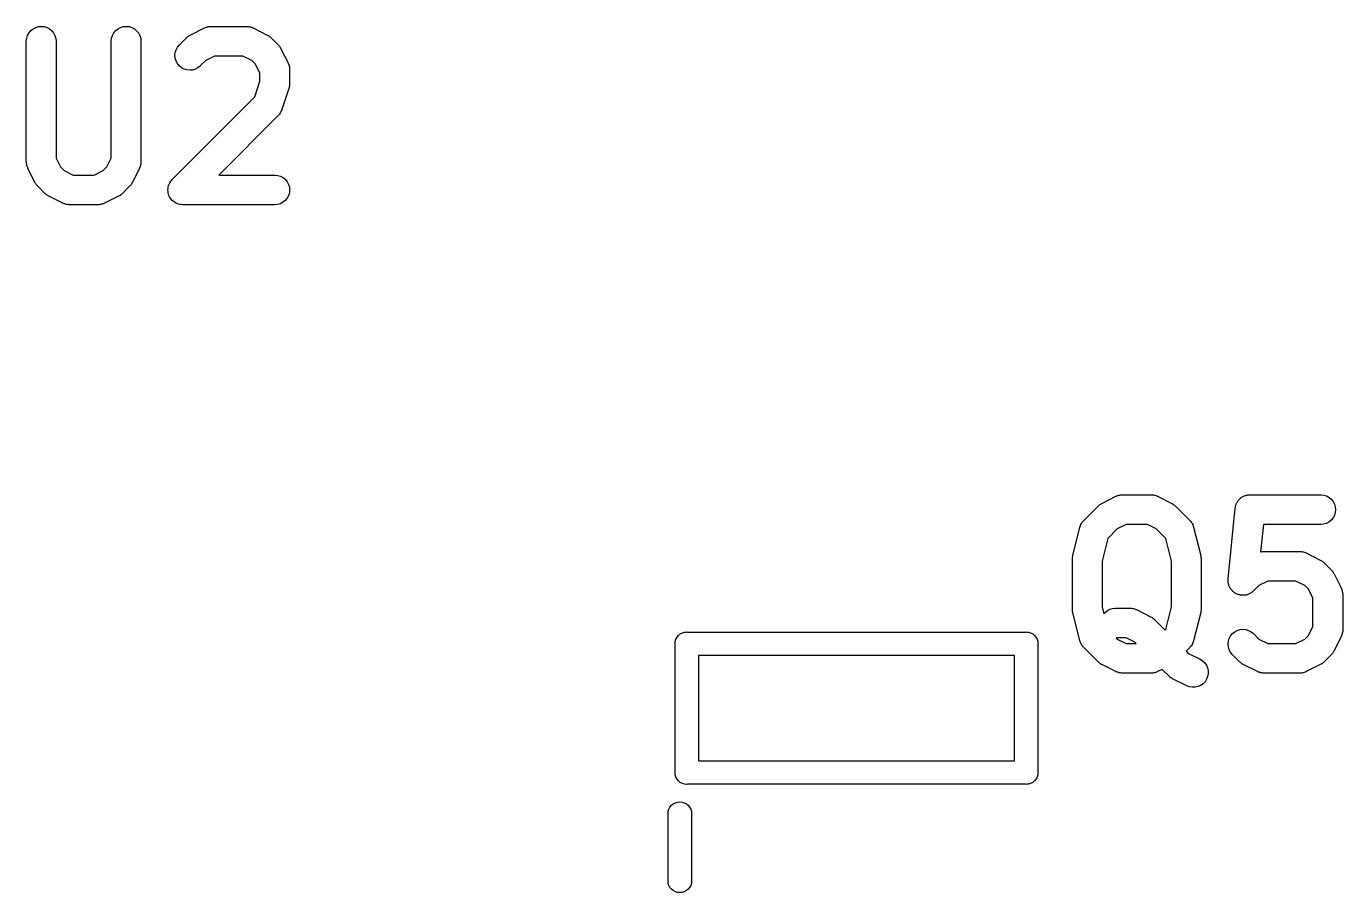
# Model space of a CAD drawing. Extents: x 52.4 to 149.4, y -66.8 to -27.6.
# Drawn here: x 110.91 to 122.16, y -35.58 to -28.18 of the extents above; entities that cross this region are included whole.
import ezdxf

# ---------------------------------------------------------------- set-up
doc = ezdxf.new("R2010")
doc.units = 0
doc.layers.add('BLACK', color=7, linetype='CONTINUOUS')

msp = doc.modelspace()

# ---------------------------------------------------------------- linework, layer by layer
at = {"layer": 'BLACK', "linetype": 'CONTINUOUS'}
for p, q in [((110.916, -28.2545), (110.928, -28.2328)), ((110.928, -28.2328), (110.944, -28.2138)), ((110.944, -28.2138), (110.963, -28.1983)), ((110.963, -28.1983), (110.985, -28.1868)), ((110.985, -28.1868), (111.009, -28.1798)), ((111.009, -28.1798), (111.033, -28.1775)), ((111.033, -28.1775), (111.058, -28.1801)), ((111.058, -28.1801), (111.082, -28.1874)), ((111.082, -28.1874), (111.103, -28.1992)), ((111.103, -28.1992), (111.122, -28.215)), ((111.122, -28.215), (111.138, -28.2342)), ((111.138, -28.2342), (111.15, -28.2561)), ((111.641, -28.2545), (111.653, -28.2328)), ((111.653, -28.2328), (111.669, -28.2138)), ((111.669, -28.2138), (111.689, -28.1983)), ((111.689, -28.1983), (111.711, -28.1868)), ((111.711, -28.1868), (111.734, -28.1798)), ((111.734, -28.1798), (111.759, -28.1775)), ((111.759, -28.1775), (111.784, -28.1801)), ((111.784, -28.1801), (111.807, -28.1874)), ((111.807, -28.1874), (111.829, -28.1992)), ((111.829, -28.1992), (111.848, -28.215)), ((111.848, -28.215), (111.864, -28.2342)), ((111.864, -28.2342), (111.876, -28.2561)), ((112.306, -28.2514), (112.427, -28.1909)), ((112.427, -28.1909), (112.429, -28.1901)), ((112.429, -28.1901), (112.432, -28.1889)), ((112.432, -28.1889), (112.435, -28.1871)), ((112.435, -28.1871), (112.444, -28.1846)), ((112.444, -28.1846), (112.452, -28.1816)), ((112.452, -28.1816), (112.456, -28.181)), ((112.456, -28.181), (112.459, -28.1799)), ((112.459, -28.1799), (112.468, -28.1791)), ((112.468, -28.1791), (112.476, -28.1777)), ((112.476, -28.1777), (112.48, -28.1779)), ((112.48, -28.1779), (112.484, -28.1775)), ((112.484, -28.1775), (112.786, -28.1775)), ((112.786, -28.1775), (112.788, -28.1775)), ((112.788, -28.1775), (112.792, -28.178)), ((112.792, -28.178), (112.795, -28.1779)), ((112.795, -28.1779), (112.804, -28.1793)), ((112.804, -28.1793), (112.813, -28.1803)), ((112.813, -28.1803), (112.816, -28.1814)), ((112.816, -28.1814), (112.82, -28.1821)), ((112.82, -28.1821), (112.828, -28.1852)), ((112.828, -28.1852), (112.836, -28.1878)), ((112.836, -28.1878), (112.839, -28.1896)), ((112.839, -28.1896), (112.843, -28.1909)), ((112.843, -28.1909), (112.964, -28.2514)), ((110.905, -28.3027), (110.908, -28.2781)), ((110.905, -28.3045), (110.905, -28.3027)), ((110.905, -29.3326), (110.905, -28.3045)), ((110.908, -28.2781), (110.916, -28.2545)), ((111.15, -28.2561), (111.157, -28.2799)), ((111.157, -28.2799), (111.159, -28.3045)), ((111.159, -28.3045), (111.159, -29.3026)), ((111.631, -28.3027), (111.634, -28.2781)), ((111.631, -28.3045), (111.631, -28.3027)), ((111.631, -29.3026), (111.631, -28.3045)), ((111.634, -28.2781), (111.641, -28.2545)), ((111.876, -28.2561), (111.883, -28.2799)), ((111.883, -28.2799), (111.885, -28.3045)), ((111.885, -28.3045), (111.885, -29.3326)), ((112.197, -28.3548), (112.213, -28.3357)), ((112.213, -28.3357), (112.273, -28.2752)), ((112.273, -28.2752), (112.274, -28.274)), ((112.274, -28.274), (112.28, -28.2695)), ((112.28, -28.2695), (112.285, -28.2646)), ((112.285, -28.2646), (112.29, -28.2618)), ((112.29, -28.2618), (112.294, -28.2585)), ((112.294, -28.2585), (112.3, -28.2552)), ((112.3, -28.2552), (112.306, -28.2514)), ((112.964, -28.2514), (112.966, -28.2522)), ((112.966, -28.2522), (112.972, -28.2561)), ((112.972, -28.2561), (112.978, -28.2595)), ((112.978, -28.2595), (112.982, -28.2628)), ((112.982, -28.2628), (112.986, -28.2657)), ((112.986, -28.2657), (112.991, -28.2707)), ((112.991, -28.2707), (112.997, -28.2752)), ((112.997, -28.2752), (113.057, -28.3357)), ((113.057, -28.3357), (113.059, -28.3369)), ((113.059, -28.3369), (113.063, -28.3425)), ((113.063, -28.3425), (113.068, -28.3477)), ((113.068, -28.3477), (113.071, -28.3522)), ((112.175, -28.425), (112.178, -28.4004)), ((112.178, -28.4497), (112.175, -28.425)), ((112.178, -28.4004), (112.185, -28.3767)), ((112.185, -28.4735), (112.178, -28.4497)), ((112.185, -28.3767), (112.197, -28.3548)), ((112.514, -28.4315), (112.438, -28.4694)), ((112.756, -28.4315), (112.514, -28.4315)), ((112.832, -28.4694), (112.756, -28.4315)), ((113.071, -28.3522), (113.074, -28.3563)), ((113.074, -28.3563), (113.077, -28.3626)), ((113.077, -28.3626), (113.081, -28.3687)), ((113.081, -28.3687), (113.142, -28.4896)), ((112.196, -28.4954), (112.185, -28.4735)), ((112.212, -28.5146), (112.196, -28.4954)), ((112.231, -28.5305), (112.212, -28.5146)), ((112.253, -28.5424), (112.231, -28.5305)), ((112.276, -28.5498), (112.253, -28.5424)), ((112.301, -28.5525), (112.276, -28.5498)), ((112.326, -28.5503), (112.301, -28.5525)), ((112.35, -28.5434), (112.326, -28.5503)), ((112.372, -28.532), (112.35, -28.5434)), ((112.391, -28.5165), (112.372, -28.532)), ((112.392, -28.5153), (112.391, -28.5165)), ((112.438, -28.4694), (112.392, -28.5153)), ((112.863, -28.5007), (112.832, -28.4694)), ((112.901, -28.5764), (112.863, -28.5007)), ((113.142, -28.4896), (113.142, -28.4912)), ((113.142, -28.4912), (113.144, -28.4947)), ((113.144, -28.4947), (113.146, -28.498)), ((113.146, -28.498), (113.148, -28.5063)), ((113.148, -28.5063), (113.151, -28.5145)), ((113.151, -28.5145), (113.152, -28.5182)), ((113.152, -28.5182), (113.153, -28.5218)), ((113.153, -28.5218), (113.154, -28.5304)), ((113.154, -28.5304), (113.155, -28.539)), ((113.155, -28.539), (113.155, -28.5427)), ((113.155, -28.5427), (113.155, -28.5464)), ((113.155, -28.5464), (113.155, -28.6674)), ((112.857, -28.7802), (112.901, -28.6468)), ((112.901, -28.6468), (112.901, -28.5764)), ((113.154, -28.6834), (113.153, -28.6885)), ((113.155, -28.6692), (113.154, -28.6762)), ((113.154, -28.6762), (113.154, -28.6834)), ((113.155, -28.6674), (113.155, -28.6692)), ((112.152, -29.4847), (112.857, -28.7802)), ((113.149, -28.7075), (113.088, -28.889)), ((113.15, -28.7006), (113.149, -28.7075)), ((113.152, -28.6938), (113.15, -28.7006)), ((113.153, -28.6885), (113.152, -28.6938)), ((113.081, -28.9053), (113.077, -28.9131)), ((113.085, -28.8976), (113.081, -28.9053)), ((113.086, -28.894), (113.085, -28.8976)), ((113.088, -28.8906), (113.086, -28.894)), ((113.088, -28.889), (113.088, -28.8906)), ((113.057, -28.9386), (112.549, -29.4475)), ((113.06, -28.9357), (113.057, -28.9386)), ((113.063, -28.9332), (113.06, -28.9357)), ((113.068, -28.9262), (113.063, -28.9332)), ((113.073, -28.9195), (113.068, -28.9262)), ((113.075, -28.9162), (113.073, -28.9195)), ((113.077, -28.9131), (113.075, -28.9162)), ((110.906, -29.3363), (110.905, -29.3326)), ((110.906, -29.3401), (110.906, -29.3363)), ((110.907, -29.3487), (110.906, -29.3401)), ((110.908, -29.3573), (110.907, -29.3487)), ((110.909, -29.3609), (110.908, -29.3573)), ((110.909, -29.3646), (110.909, -29.3609)), ((111.159, -29.3026), (111.197, -29.3783)), ((111.593, -29.3783), (111.631, -29.3026)), ((111.882, -29.359), (111.881, -29.3626)), ((111.883, -29.3504), (111.882, -29.359)), ((111.885, -29.3418), (111.883, -29.3504)), ((111.885, -29.3326), (111.885, -29.3344)), ((111.885, -29.3344), (111.885, -29.3381)), ((111.885, -29.3381), (111.885, -29.3418)), ((110.912, -29.3727), (110.909, -29.3646)), ((110.915, -29.381), (110.912, -29.3727)), ((110.917, -29.3843), (110.915, -29.381)), ((110.918, -29.3878), (110.917, -29.3843)), ((110.919, -29.3894), (110.918, -29.3878)), ((110.979, -29.5104), (110.919, -29.3894)), ((111.197, -29.3783), (111.229, -29.4097)), ((111.229, -29.4097), (111.304, -29.4475)), ((111.304, -29.4475), (111.486, -29.4475)), ((111.486, -29.4475), (111.562, -29.4097)), ((111.562, -29.4097), (111.593, -29.3783)), ((111.872, -29.3894), (111.811, -29.5104)), ((111.873, -29.3859), (111.872, -29.3894)), ((111.875, -29.3826), (111.873, -29.3859)), ((111.877, -29.3744), (111.875, -29.3826)), ((111.881, -29.3663), (111.877, -29.3744)), ((111.881, -29.3626), (111.881, -29.3663)), ((112.549, -29.4475), (113.028, -29.4475)), ((113.028, -29.4475), (113.03, -29.4475)), ((113.03, -29.4475), (113.054, -29.4503)), ((113.054, -29.4503), (113.078, -29.4578)), ((113.078, -29.4578), (113.1, -29.4697)), ((113.1, -29.4697), (113.119, -29.4857)), ((110.983, -29.5164), (110.979, -29.5104)), ((110.986, -29.5227), (110.983, -29.5164)), ((110.99, -29.5269), (110.986, -29.5227)), ((110.992, -29.5313), (110.99, -29.5269)), ((110.997, -29.5365), (110.992, -29.5313)), ((111.002, -29.5421), (110.997, -29.5365)), ((111.003, -29.5434), (111.002, -29.5421)), ((111.064, -29.6038), (111.003, -29.5434)), ((111.787, -29.5434), (111.727, -29.6038)), ((111.792, -29.5379), (111.787, -29.5434)), ((111.797, -29.5327), (111.792, -29.5379)), ((111.8, -29.5283), (111.797, -29.5327)), ((111.803, -29.5242), (111.8, -29.5283)), ((111.807, -29.5179), (111.803, -29.5242)), ((111.81, -29.5119), (111.807, -29.5179)), ((111.811, -29.5104), (111.81, -29.5119)), ((112.115, -29.5736), (112.116, -29.5616)), ((112.115, -29.5739), (112.115, -29.5736)), ((112.115, -29.5741), (112.115, -29.5739)), ((112.116, -29.586), (112.115, -29.5741)), ((112.116, -29.5616), (112.117, -29.5494)), ((112.117, -29.5983), (112.116, -29.586)), ((112.117, -29.549), (112.121, -29.5372)), ((112.117, -29.5492), (112.117, -29.549)), ((112.117, -29.5494), (112.117, -29.5492)), ((112.121, -29.5372), (112.125, -29.5257)), ((112.125, -29.5253), (112.131, -29.5145)), ((112.125, -29.5255), (112.125, -29.5253)), ((112.125, -29.5257), (112.125, -29.5255)), ((112.131, -29.5145), (112.136, -29.5039)), ((112.136, -29.5039), (112.137, -29.5037)), ((112.137, -29.5035), (112.145, -29.494)), ((112.137, -29.5037), (112.137, -29.5035)), ((112.145, -29.494), (112.152, -29.4847)), ((113.119, -29.4857), (113.134, -29.505)), ((113.134, -29.505), (113.146, -29.5269)), ((113.146, -29.5269), (113.153, -29.5507)), ((113.153, -29.5507), (113.155, -29.5754)), ((113.155, -29.5754), (113.153, -29.6001)), ((111.069, -29.6084), (111.064, -29.6038)), ((111.074, -29.6133), (111.069, -29.6084)), ((111.079, -29.6162), (111.074, -29.6133)), ((111.083, -29.6196), (111.079, -29.6162)), ((111.089, -29.6229), (111.083, -29.6196)), ((111.095, -29.6268), (111.089, -29.6229)), ((111.097, -29.6276), (111.095, -29.6268)), ((111.217, -29.6881), (111.097, -29.6276)), ((111.221, -29.6895), (111.217, -29.6881)), ((111.224, -29.6913), (111.221, -29.6895)), ((111.233, -29.6939), (111.224, -29.6913)), ((111.241, -29.697), (111.233, -29.6939)), ((111.244, -29.6976), (111.241, -29.697)), ((111.248, -29.6987), (111.244, -29.6976)), ((111.257, -29.6997), (111.248, -29.6987)), ((111.265, -29.7012), (111.257, -29.6997)), ((111.532, -29.7), (111.524, -29.7013)), ((111.541, -29.6991), (111.532, -29.7)), ((111.544, -29.698), (111.541, -29.6991)), ((111.548, -29.6974), (111.544, -29.698)), ((111.556, -29.6944), (111.548, -29.6974)), ((111.565, -29.6919), (111.556, -29.6944)), ((111.568, -29.6902), (111.565, -29.6919)), ((111.571, -29.6889), (111.568, -29.6902)), ((111.573, -29.6881), (111.571, -29.6889)), ((111.694, -29.6276), (111.573, -29.6881)), ((111.7, -29.6238), (111.694, -29.6276)), ((111.706, -29.6206), (111.7, -29.6238)), ((111.71, -29.6173), (111.706, -29.6206)), ((111.715, -29.6144), (111.71, -29.6173)), ((111.72, -29.6096), (111.715, -29.6144)), ((111.726, -29.6051), (111.72, -29.6096)), ((111.727, -29.6038), (111.726, -29.6051)), ((112.117, -29.5985), (112.117, -29.5983)), ((112.117, -29.5988), (112.117, -29.5985)), ((112.121, -29.6104), (112.117, -29.5988)), ((112.124, -29.6221), (112.121, -29.6104)), ((112.124, -29.6223), (112.124, -29.6221)), ((112.124, -29.6225), (112.124, -29.6223)), ((112.13, -29.6334), (112.124, -29.6225)), ((112.136, -29.6441), (112.13, -29.6334)), ((112.136, -29.6442), (112.136, -29.6441)), ((112.136, -29.6444), (112.136, -29.6442)), ((112.144, -29.6539), (112.136, -29.6444)), ((112.151, -29.6634), (112.144, -29.6539)), ((112.151, -29.6635), (112.151, -29.6634)), ((112.151, -29.6637), (112.151, -29.6635)), ((112.161, -29.6715), (112.151, -29.6637)), ((112.17, -29.6793), (112.161, -29.6715)), ((112.17, -29.6794), (112.17, -29.6793)), ((112.171, -29.6796), (112.17, -29.6794)), ((112.181, -29.6854), (112.171, -29.6796)), ((112.192, -29.6913), (112.181, -29.6854)), ((112.192, -29.6914), (112.192, -29.6913)), ((112.192, -29.6913), (112.192, -29.6913)), ((112.204, -29.695), (112.192, -29.6914)), ((112.215, -29.6987), (112.204, -29.695)), ((112.216, -29.6988), (112.215, -29.6987)), ((112.228, -29.7001), (112.216, -29.6988)), ((112.216, -29.6988), (112.216, -29.6988)), ((113.053, -29.6991), (113.028, -29.7015)), ((113.076, -29.6919), (113.053, -29.6991)), ((113.098, -29.6803), (113.076, -29.6919)), ((113.118, -29.6646), (113.098, -29.6803)), ((113.133, -29.6455), (113.118, -29.6646)), ((113.145, -29.6237), (113.133, -29.6455)), ((113.153, -29.6001), (113.145, -29.6237)), ((111.269, -29.7011), (111.265, -29.7012)), ((111.273, -29.7015), (111.269, -29.7011)), ((111.274, -29.7015), (111.273, -29.7015)), ((111.516, -29.7015), (111.274, -29.7015)), ((111.52, -29.7012), (111.516, -29.7015)), ((111.524, -29.7013), (111.52, -29.7012)), ((112.24, -29.7015), (112.228, -29.7001)), ((112.241, -29.7015), (112.24, -29.7015)), ((112.242, -29.7015), (112.241, -29.7015)), ((112.241, -29.7015), (112.241, -29.7015)), ((112.241, -29.7015), (112.241, -29.7015)), ((113.028, -29.7015), (112.242, -29.7015)), ((119.943, -32.3961), (120.064, -32.2752)), ((120.064, -32.2752), (120.065, -32.274)), ((120.065, -32.274), (120.07, -32.2695)), ((120.07, -32.2695), (120.076, -32.2646)), ((120.076, -32.2646), (120.08, -32.2618)), ((120.08, -32.2618), (120.084, -32.2585)), ((120.084, -32.2585), (120.091, -32.2552)), ((120.091, -32.2552), (120.097, -32.2514)), ((120.097, -32.2514), (120.217, -32.1909)), ((120.217, -32.1909), (120.219, -32.1901)), ((120.219, -32.1901), (120.223, -32.1889)), ((120.223, -32.1889), (120.226, -32.1871)), ((120.226, -32.1871), (120.234, -32.1846)), ((120.234, -32.1846), (120.242, -32.1816)), ((120.242, -32.1816), (120.246, -32.181)), ((120.246, -32.181), (120.25, -32.1799)), ((120.25, -32.1799), (120.258, -32.1791)), ((120.258, -32.1791), (120.267, -32.1777)), ((120.267, -32.1777), (120.271, -32.1779)), ((120.271, -32.1779), (120.274, -32.1775)), ((120.274, -32.1775), (120.516, -32.1775)), ((120.516, -32.1775), (120.518, -32.1775)), ((120.518, -32.1775), (120.522, -32.178)), ((120.522, -32.178), (120.525, -32.1779)), ((120.525, -32.1779), (120.534, -32.1793)), ((120.534, -32.1793), (120.543, -32.1803)), ((120.543, -32.1803), (120.546, -32.1814)), ((120.546, -32.1814), (120.55, -32.1821)), ((120.55, -32.1821), (120.558, -32.1852)), ((120.558, -32.1852), (120.566, -32.1878)), ((120.566, -32.1878), (120.569, -32.1896)), ((120.569, -32.1896), (120.573, -32.1909)), ((120.573, -32.1909), (120.694, -32.2514)), ((120.694, -32.2514), (120.696, -32.2522)), ((120.696, -32.2522), (120.702, -32.2561)), ((120.702, -32.2561), (120.708, -32.2595)), ((120.708, -32.2595), (120.712, -32.2628)), ((120.712, -32.2628), (120.716, -32.2657)), ((120.716, -32.2657), (120.721, -32.2707)), ((120.721, -32.2707), (120.727, -32.2752)), ((120.727, -32.2752), (120.848, -32.3961)), ((121.237, -32.2901), (121.238, -32.2846)), ((121.238, -32.279), (121.24, -32.2725)), ((121.238, -32.2846), (121.238, -32.279)), ((121.24, -32.2725), (121.242, -32.2659)), ((121.242, -32.2659), (121.244, -32.2607)), ((121.244, -32.2607), (121.246, -32.2553)), ((121.246, -32.2553), (121.249, -32.2493)), ((121.249, -32.2493), (121.252, -32.2431)), ((121.252, -32.2431), (121.255, -32.2385)), ((121.255, -32.2385), (121.258, -32.2335)), ((121.258, -32.2335), (121.262, -32.2283)), ((121.262, -32.2283), (121.266, -32.2227)), ((121.266, -32.2227), (121.27, -32.2188)), ((121.27, -32.2188), (121.273, -32.2144)), ((121.273, -32.2144), (121.279, -32.2101)), ((121.279, -32.2101), (121.283, -32.2054)), ((121.283, -32.2054), (121.288, -32.2023)), ((121.288, -32.2023), (121.293, -32.1987)), ((121.293, -32.1987), (121.299, -32.1956)), ((121.299, -32.1956), (121.304, -32.1919)), ((121.304, -32.1919), (121.309, -32.1898)), ((121.309, -32.1898), (121.314, -32.1871)), ((121.314, -32.1871), (121.321, -32.1851)), ((121.321, -32.1851), (121.327, -32.1826)), ((121.327, -32.1826), (121.333, -32.1816)), ((121.333, -32.1816), (121.338, -32.1799)), ((121.338, -32.1799), (121.345, -32.1793)), ((121.345, -32.1793), (121.352, -32.178)), ((121.352, -32.178), (121.357, -32.1781)), ((121.357, -32.1781), (121.363, -32.1775)), ((121.363, -32.1775), (121.968, -32.1775)), ((121.968, -32.1775), (121.969, -32.1775)), ((121.969, -32.1775), (121.994, -32.1803)), ((121.994, -32.1803), (122.018, -32.1878)), ((122.018, -32.1878), (122.039, -32.1997)), ((122.039, -32.1997), (122.058, -32.2157)), ((122.058, -32.2157), (122.074, -32.235)), ((122.074, -32.235), (122.085, -32.2569)), ((122.085, -32.2569), (122.092, -32.2807)), ((122.092, -32.2807), (122.095, -32.3054)), ((119.937, -32.4028), (119.943, -32.3961)), ((120.848, -32.3961), (120.849, -32.3974)), ((120.849, -32.3974), (120.855, -32.4041)), ((121.176, -32.8966), (121.236, -32.2919)), ((121.236, -32.2919), (121.237, -32.2901)), ((122.057, -32.3946), (122.038, -32.4103)), ((122.073, -32.3755), (122.057, -32.3946)), ((122.085, -32.3537), (122.073, -32.3755)), ((122.092, -32.3301), (122.085, -32.3537)), ((122.095, -32.3054), (122.092, -32.3301)), ((119.849, -32.6971), (119.909, -32.4551)), ((119.909, -32.4551), (119.91, -32.4534)), ((119.91, -32.4534), (119.913, -32.4454)), ((119.913, -32.4454), (119.915, -32.4371)), ((119.915, -32.4371), (119.917, -32.4338)), ((119.917, -32.4338), (119.918, -32.4302)), ((119.918, -32.4302), (119.923, -32.4229)), ((119.923, -32.4229), (119.927, -32.4153)), ((119.927, -32.4153), (119.929, -32.4123)), ((119.929, -32.4123), (119.931, -32.4091)), ((119.931, -32.4091), (119.937, -32.4028)), ((120.229, -32.4694), (120.147, -32.5509)), ((120.304, -32.4315), (120.229, -32.4694)), ((120.486, -32.4315), (120.304, -32.4315)), ((120.562, -32.4694), (120.486, -32.4315)), ((120.643, -32.5509), (120.562, -32.4694)), ((120.855, -32.4041), (120.86, -32.4105)), ((120.86, -32.4105), (120.862, -32.4138)), ((120.862, -32.4138), (120.865, -32.4168)), ((120.865, -32.4168), (120.869, -32.4244)), ((120.869, -32.4244), (120.873, -32.4318)), ((120.873, -32.4318), (120.874, -32.4354)), ((120.874, -32.4354), (120.876, -32.4388)), ((120.876, -32.4388), (120.878, -32.4471)), ((120.878, -32.4471), (120.881, -32.4551)), ((120.881, -32.4551), (120.942, -32.6971)), ((121.478, -32.4315), (121.454, -32.665)), ((121.968, -32.4315), (121.478, -32.4315)), ((121.992, -32.4291), (121.968, -32.4315)), ((122.016, -32.4219), (121.992, -32.4291)), ((122.038, -32.4103), (122.016, -32.4219)), ((120.147, -32.5509), (120.099, -32.7435)), ((120.692, -32.7435), (120.643, -32.5509)), ((119.845, -32.7216), (119.847, -32.7116)), ((119.845, -32.7238), (119.845, -32.7216)), ((119.845, -32.7261), (119.845, -32.7238)), ((119.845, -32.7279), (119.845, -32.7261)), ((119.845, -33.1512), (119.845, -32.7279)), ((119.847, -32.7116), (119.848, -32.7015)), ((119.848, -32.6993), (119.849, -32.6971)), ((119.848, -32.7015), (119.848, -32.6993)), ((120.942, -32.6971), (120.942, -32.6988)), ((120.942, -32.6988), (120.942, -32.701)), ((120.942, -32.701), (120.943, -32.7032)), ((120.943, -32.7032), (120.944, -32.7133)), ((120.944, -32.7133), (120.945, -32.7233)), ((120.945, -32.7233), (120.945, -32.7256)), ((120.945, -32.7256), (120.946, -32.7279)), ((120.946, -32.7279), (120.946, -33.1512)), ((121.454, -32.665), (121.456, -32.6648)), ((121.456, -32.6648), (121.459, -32.6638)), ((121.459, -32.6638), (121.468, -32.6629)), ((121.468, -32.6629), (121.476, -32.6616)), ((121.476, -32.6616), (121.48, -32.6617)), ((121.48, -32.6617), (121.484, -32.6613)), ((121.484, -32.6613), (121.786, -32.6613)), ((121.786, -32.6613), (121.788, -32.6613)), ((121.788, -32.6613), (121.792, -32.6618)), ((121.792, -32.6618), (121.795, -32.6617)), ((121.795, -32.6617), (121.804, -32.6631)), ((121.804, -32.6631), (121.813, -32.6641)), ((121.813, -32.6641), (121.816, -32.6652)), ((121.816, -32.6652), (121.82, -32.6659)), ((121.82, -32.6659), (121.828, -32.669)), ((121.828, -32.669), (121.836, -32.6716)), ((121.836, -32.6716), (121.839, -32.6734)), ((121.839, -32.6734), (121.843, -32.6747)), ((121.843, -32.6747), (121.964, -32.7352)), ((121.964, -32.7352), (121.966, -32.736)), ((121.966, -32.736), (121.972, -32.7399)), ((120.099, -32.7435), (120.099, -33.1356)), ((120.692, -33.1356), (120.692, -32.7435)), ((121.972, -32.7399), (121.978, -32.7433)), ((121.978, -32.7433), (121.982, -32.7466)), ((121.982, -32.7466), (121.986, -32.7495)), ((121.986, -32.7495), (121.991, -32.7545)), ((121.991, -32.7545), (121.997, -32.759)), ((121.997, -32.759), (122.057, -32.8195)), ((122.057, -32.8195), (122.059, -32.8207)), ((122.059, -32.8207), (122.063, -32.8263)), ((122.063, -32.8263), (122.068, -32.8315)), ((122.068, -32.8315), (122.071, -32.836)), ((122.071, -32.836), (122.074, -32.8401)), ((122.074, -32.8401), (122.077, -32.8465)), ((122.077, -32.8465), (122.081, -32.8525)), ((121.175, -32.9088), (121.176, -32.9028)), ((121.176, -32.9151), (121.175, -32.9088)), ((121.176, -32.9028), (121.176, -32.8966)), ((121.176, -32.9214), (121.176, -32.9151)), ((121.177, -32.9274), (121.176, -32.9214)), ((121.178, -32.9335), (121.177, -32.9274)), ((121.18, -32.9396), (121.178, -32.9335)), ((121.181, -32.9458), (121.18, -32.9396)), ((121.183, -32.9514), (121.181, -32.9458)), ((121.185, -32.9573), (121.183, -32.9514)), ((121.188, -32.9629), (121.185, -32.9573)), ((121.438, -32.9532), (121.392, -32.9991)), ((121.514, -32.9153), (121.438, -32.9532)), ((121.756, -32.9153), (121.514, -32.9153)), ((121.832, -32.9532), (121.756, -32.9153)), ((121.863, -32.9845), (121.832, -32.9532)), ((122.081, -32.8525), (122.142, -32.9734)), ((121.19, -32.9687), (121.188, -32.9629)), ((121.194, -32.9738), (121.19, -32.9687)), ((121.196, -32.9792), (121.194, -32.9738)), ((121.2, -32.9841), (121.196, -32.9792)), ((121.204, -32.9894), (121.2, -32.9841)), ((121.208, -32.9937), (121.204, -32.9894)), ((121.212, -32.9985), (121.208, -32.9937)), ((121.217, -33.0025), (121.212, -32.9985)), ((121.221, -33.007), (121.217, -33.0025)), ((121.226, -33.0104), (121.221, -33.007)), ((121.231, -33.0143), (121.226, -33.0104)), ((121.237, -33.0173), (121.231, -33.0143)), ((121.242, -33.0209), (121.237, -33.0173)), ((121.247, -33.0233), (121.242, -33.0209)), ((121.253, -33.0262), (121.247, -33.0233)), ((121.259, -33.0281), (121.253, -33.0262)), ((121.265, -33.0305), (121.259, -33.0281)), ((121.271, -33.0318), (121.265, -33.0305)), ((121.276, -33.0336), (121.271, -33.0318)), ((121.283, -33.0343), (121.276, -33.0336)), ((121.289, -33.0356), (121.283, -33.0343)), ((121.295, -33.0356), (121.289, -33.0356)), ((121.301, -33.0363), (121.295, -33.0356)), ((121.307, -33.0357), (121.301, -33.0363)), ((121.314, -33.0358), (121.307, -33.0357)), ((121.32, -33.0347), (121.314, -33.0358)), ((121.326, -33.0341), (121.32, -33.0347)), ((121.332, -33.0324), (121.326, -33.0341)), ((121.338, -33.0312), (121.332, -33.0324)), ((121.344, -33.0289), (121.338, -33.0312)), ((121.35, -33.0272), (121.344, -33.0289)), ((121.355, -33.0243), (121.35, -33.0272)), ((121.361, -33.0219), (121.355, -33.0243)), ((121.366, -33.0186), (121.361, -33.0219)), ((121.372, -33.0158), (121.366, -33.0186)), ((121.376, -33.0119), (121.372, -33.0158)), ((121.382, -33.0084), (121.376, -33.0119)), ((121.386, -33.0042), (121.382, -33.0084)), ((121.391, -33.0003), (121.386, -33.0042)), ((121.392, -32.9991), (121.391, -33.0003)), ((121.901, -33.0602), (121.863, -32.9845)), ((121.901, -33.3026), (121.901, -33.0602)), ((122.142, -32.9734), (122.142, -32.975)), ((122.142, -32.975), (122.144, -32.9785)), ((122.144, -32.9785), (122.146, -32.9818)), ((122.146, -32.9818), (122.148, -32.9901)), ((122.148, -32.9901), (122.151, -32.9983)), ((122.151, -32.9983), (122.152, -33.002)), ((122.152, -33.002), (122.153, -33.0056)), ((122.153, -33.0056), (122.154, -33.0142)), ((122.154, -33.0142), (122.155, -33.0228)), ((122.155, -33.0228), (122.155, -33.0265)), ((122.155, -33.0265), (122.155, -33.0302)), ((122.155, -33.0302), (122.155, -33.3326)), ((119.845, -33.1534), (119.845, -33.1512)), ((119.845, -33.1557), (119.845, -33.1534)), ((119.846, -33.1658), (119.845, -33.1557)), ((119.847, -33.1759), (119.846, -33.1658)), ((119.848, -33.178), (119.847, -33.1759)), ((119.848, -33.1803), (119.848, -33.178)), ((119.849, -33.182), (119.848, -33.1803)), ((119.909, -33.4239), (119.849, -33.182)), ((120.099, -33.1356), (120.114, -33.1948)), ((120.114, -33.1948), (120.124, -33.182)), ((120.124, -33.182), (120.144, -33.1664)), ((120.144, -33.1664), (120.165, -33.1547)), ((120.165, -33.1547), (120.189, -33.1476)), ((120.189, -33.1476), (120.214, -33.1451)), ((120.214, -33.1451), (120.335, -33.1451)), ((120.335, -33.1451), (120.337, -33.1452)), ((120.337, -33.1452), (120.34, -33.1456)), ((120.34, -33.1456), (120.344, -33.1455)), ((120.344, -33.1455), (120.353, -33.1469)), ((120.353, -33.1469), (120.361, -33.1479)), ((120.361, -33.1479), (120.365, -33.149)), ((120.365, -33.149), (120.368, -33.1497)), ((120.368, -33.1497), (120.377, -33.1528)), ((120.377, -33.1528), (120.385, -33.1554)), ((120.385, -33.1554), (120.388, -33.1572)), ((120.388, -33.1572), (120.392, -33.1585)), ((120.392, -33.1585), (120.513, -33.219)), ((120.643, -33.3282), (120.692, -33.1356)), ((120.942, -33.182), (120.881, -33.4239)), ((120.943, -33.1776), (120.942, -33.1798)), ((120.942, -33.1798), (120.942, -33.182)), ((120.944, -33.1675), (120.943, -33.1776)), ((120.945, -33.1575), (120.944, -33.1675)), ((120.946, -33.153), (120.945, -33.1552)), ((120.945, -33.1552), (120.945, -33.1575)), ((120.946, -33.1512), (120.946, -33.153)), ((120.513, -33.219), (120.514, -33.2198)), ((120.514, -33.2198), (120.52, -33.2237)), ((120.52, -33.2237), (120.526, -33.2271)), ((120.526, -33.2271), (120.53, -33.2304)), ((120.53, -33.2304), (120.535, -33.2333)), ((120.535, -33.2333), (120.54, -33.2383)), ((120.54, -33.2383), (120.546, -33.2428)), ((120.546, -33.2428), (120.637, -33.3344)), ((116.451, -33.4304), (116.457, -33.4115)), ((116.457, -33.4115), (116.466, -33.3942)), ((116.466, -33.3942), (116.479, -33.3789)), ((116.479, -33.3789), (116.494, -33.3665)), ((116.494, -33.3665), (116.512, -33.3572)), ((116.512, -33.3572), (116.53, -33.3514)), ((116.53, -33.3514), (116.545, -33.35)), ((116.545, -33.35), (116.55, -33.3495)), ((116.55, -33.3495), (116.555, -33.35)), ((116.555, -33.35), (119.445, -33.35)), ((119.445, -33.35), (119.45, -33.3495)), ((119.45, -33.3495), (119.455, -33.35)), ((119.455, -33.35), (119.47, -33.3514)), ((119.47, -33.3514), (119.488, -33.3572)), ((119.488, -33.3572), (119.506, -33.3665)), ((119.506, -33.3665), (119.521, -33.3789)), ((119.521, -33.3789), (119.534, -33.3942)), ((119.534, -33.3942), (119.543, -33.4115)), ((119.543, -33.4115), (119.549, -33.4304)), ((120.218, -33.3991), (120.229, -33.4097)), ((120.305, -33.3991), (120.218, -33.3991)), ((120.229, -33.4097), (120.304, -33.4475)), ((120.38, -33.437), (120.305, -33.3991)), ((120.637, -33.3344), (120.643, -33.3282)), ((121.178, -33.4276), (121.185, -33.4039)), ((121.185, -33.4039), (121.197, -33.3822)), ((121.197, -33.3822), (121.213, -33.3631)), ((121.213, -33.3631), (121.232, -33.3475)), ((121.232, -33.3475), (121.254, -33.336)), ((121.254, -33.336), (121.278, -33.3289)), ((121.278, -33.3289), (121.303, -33.3266)), ((121.303, -33.3266), (121.327, -33.3291)), ((121.327, -33.3291), (121.351, -33.3363)), ((121.351, -33.3363), (121.373, -33.348)), ((121.373, -33.348), (121.392, -33.3638)), ((121.392, -33.3638), (121.438, -33.4097)), ((121.438, -33.4097), (121.514, -33.4475)), ((121.756, -33.4475), (121.832, -33.4097)), ((121.832, -33.4097), (121.863, -33.3783)), ((121.863, -33.3783), (121.901, -33.3026)), ((122.142, -33.3894), (122.081, -33.5104)), ((122.143, -33.3859), (122.142, -33.3894)), ((122.145, -33.3826), (122.143, -33.3859)), ((122.147, -33.3744), (122.145, -33.3826)), ((122.151, -33.3663), (122.147, -33.3744)), ((122.152, -33.359), (122.151, -33.3626)), ((122.151, -33.3626), (122.151, -33.3663)), ((122.153, -33.3504), (122.152, -33.359)), ((122.155, -33.3418), (122.153, -33.3504)), ((122.155, -33.3326), (122.155, -33.3344)), ((122.155, -33.3344), (122.155, -33.3381)), ((122.155, -33.3381), (122.155, -33.3418)), ((116.45, -33.45), (116.451, -33.4304)), ((116.45, -33.4549), (116.45, -33.45)), ((116.45, -34.5451), (116.45, -33.4549)), ((119.549, -33.4304), (119.55, -33.45)), ((119.55, -33.45), (119.55, -33.4549)), ((119.55, -33.4549), (119.55, -34.5451)), ((119.912, -33.432), (119.909, -33.4239)), ((119.914, -33.4403), (119.912, -33.432)), ((119.916, -33.4437), (119.914, -33.4403)), ((119.918, -33.4472), (119.916, -33.4437)), ((119.922, -33.4546), (119.918, -33.4472)), ((119.926, -33.4623), (119.922, -33.4546)), ((119.928, -33.4652), (119.926, -33.4623)), ((119.93, -33.4685), (119.928, -33.4652)), ((119.936, -33.4749), (119.93, -33.4685)), ((119.941, -33.4816), (119.936, -33.4749)), ((119.943, -33.4829), (119.941, -33.4816)), ((120.064, -33.6039), (119.943, -33.4829)), ((120.304, -33.4475), (120.391, -33.4475)), ((120.391, -33.4475), (120.38, -33.437)), ((120.848, -33.4829), (120.817, -33.514)), ((120.817, -33.514), (120.833, -33.5306)), ((120.853, -33.4763), (120.848, -33.4829)), ((120.859, -33.4699), (120.853, -33.4763)), ((120.861, -33.4667), (120.859, -33.4699)), ((120.864, -33.4637), (120.861, -33.4667)), ((120.868, -33.4562), (120.864, -33.4637)), ((120.872, -33.4488), (120.868, -33.4562)), ((120.874, -33.4453), (120.872, -33.4488)), ((120.875, -33.4419), (120.874, -33.4453)), ((120.878, -33.4337), (120.875, -33.4419)), ((120.881, -33.4256), (120.878, -33.4337)), ((120.881, -33.4239), (120.881, -33.4256)), ((121.175, -33.4522), (121.178, -33.4276)), ((121.178, -33.4769), (121.175, -33.4522)), ((121.184, -33.5007), (121.178, -33.4769)), ((121.196, -33.5227), (121.184, -33.5007)), ((121.211, -33.5421), (121.196, -33.5227)), ((121.514, -33.4475), (121.756, -33.4475)), ((122.073, -33.5242), (122.07, -33.5283)), ((122.077, -33.5179), (122.073, -33.5242)), ((122.08, -33.5119), (122.077, -33.5179)), ((122.081, -33.5104), (122.08, -33.5119)), ((116.65, -33.55), (116.65, -34.45)), ((119.35, -33.55), (116.65, -33.55)), ((119.35, -34.45), (119.35, -33.55)), ((120.069, -33.6084), (120.064, -33.6039)), ((120.074, -33.6133), (120.069, -33.6084)), ((120.079, -33.6162), (120.074, -33.6133)), ((120.083, -33.6196), (120.079, -33.6162)), ((120.089, -33.6229), (120.083, -33.6196)), ((120.095, -33.6268), (120.089, -33.6229)), ((120.097, -33.6276), (120.095, -33.6268)), ((120.217, -33.6881), (120.097, -33.6276)), ((120.833, -33.5306), (120.936, -33.5819)), ((120.936, -33.5819), (120.937, -33.5827)), ((120.937, -33.5827), (120.958, -33.5962)), ((120.958, -33.5962), (120.976, -33.6134)), ((120.976, -33.6134), (120.99, -33.6338)), ((120.99, -33.6338), (121, -33.6566)), ((121.213, -33.5434), (121.211, -33.5421)), ((121.273, -33.6039), (121.213, -33.5434)), ((121.279, -33.6084), (121.273, -33.6039)), ((121.284, -33.6133), (121.279, -33.6084)), ((121.288, -33.6162), (121.284, -33.6133)), ((121.292, -33.6196), (121.288, -33.6162)), ((121.298, -33.6229), (121.292, -33.6196)), ((121.304, -33.6268), (121.298, -33.6229)), ((121.306, -33.6276), (121.304, -33.6268)), ((121.427, -33.6881), (121.306, -33.6276)), ((121.964, -33.6276), (121.843, -33.6881)), ((121.97, -33.6238), (121.964, -33.6276)), ((121.976, -33.6206), (121.97, -33.6238)), ((121.98, -33.6173), (121.976, -33.6206)), ((121.985, -33.6144), (121.98, -33.6173)), ((121.99, -33.6096), (121.985, -33.6144)), ((121.996, -33.6051), (121.99, -33.6096)), ((121.997, -33.6039), (121.996, -33.6051)), ((122.057, -33.5434), (121.997, -33.6039)), ((122.062, -33.5379), (122.057, -33.5434)), ((122.067, -33.5327), (122.062, -33.5379)), ((122.07, -33.5283), (122.067, -33.5327)), ((120.221, -33.6895), (120.217, -33.6881)), ((120.224, -33.6913), (120.221, -33.6895)), ((120.233, -33.6939), (120.224, -33.6913)), ((120.241, -33.697), (120.233, -33.6939)), ((120.244, -33.6976), (120.241, -33.697)), ((120.248, -33.6987), (120.244, -33.6976)), ((120.257, -33.6997), (120.248, -33.6987)), ((120.265, -33.7012), (120.257, -33.6997)), ((120.269, -33.7011), (120.265, -33.7012)), ((120.273, -33.7015), (120.269, -33.7011)), ((120.274, -33.7015), (120.273, -33.7015)), ((120.516, -33.7015), (120.274, -33.7015)), ((120.52, -33.7012), (120.516, -33.7015)), ((120.524, -33.7013), (120.52, -33.7012)), ((120.532, -33.7), (120.524, -33.7013)), ((120.541, -33.6991), (120.532, -33.7)), ((120.544, -33.698), (120.541, -33.6991)), ((120.548, -33.6974), (120.544, -33.698)), ((120.556, -33.6944), (120.548, -33.6974)), ((120.565, -33.6919), (120.556, -33.6944)), ((120.568, -33.6902), (120.565, -33.6919)), ((120.571, -33.6889), (120.568, -33.6902)), ((120.573, -33.6881), (120.571, -33.6889)), ((120.612, -33.6686), (120.573, -33.6881)), ((120.668, -33.7248), (120.612, -33.6686)), ((120.674, -33.7293), (120.668, -33.7248)), ((120.679, -33.7343), (120.674, -33.7293)), ((120.683, -33.7372), (120.679, -33.7343)), ((120.687, -33.7405), (120.683, -33.7372)), ((120.694, -33.7439), (120.687, -33.7405)), ((120.7, -33.7478), (120.694, -33.7439)), ((120.701, -33.7486), (120.7, -33.7478)), ((120.822, -33.8091), (120.701, -33.7486)), ((121.001, -33.73), (120.992, -33.7531)), ((121, -33.6566), (121.005, -33.6808)), ((121.006, -33.7056), (121.001, -33.73)), ((121.005, -33.6808), (121.006, -33.7056)), ((121.431, -33.6895), (121.427, -33.6881)), ((121.434, -33.6913), (121.431, -33.6895)), ((121.442, -33.6939), (121.434, -33.6913)), ((121.45, -33.697), (121.442, -33.6939)), ((121.454, -33.6976), (121.45, -33.697)), ((121.457, -33.6987), (121.454, -33.6976)), ((121.466, -33.6997), (121.457, -33.6987)), ((121.475, -33.7012), (121.466, -33.6997)), ((121.478, -33.7011), (121.475, -33.7012)), ((121.482, -33.7015), (121.478, -33.7011)), ((121.484, -33.7015), (121.482, -33.7015)), ((121.786, -33.7015), (121.484, -33.7015)), ((121.79, -33.7012), (121.786, -33.7015)), ((121.794, -33.7013), (121.79, -33.7012)), ((121.802, -33.7), (121.794, -33.7013)), ((121.811, -33.6991), (121.802, -33.7)), ((121.814, -33.698), (121.811, -33.6991)), ((121.818, -33.6974), (121.814, -33.698)), ((121.826, -33.6944), (121.818, -33.6974)), ((121.835, -33.6919), (121.826, -33.6944)), ((121.838, -33.6902), (121.835, -33.6919)), ((121.841, -33.6889), (121.838, -33.6902)), ((121.843, -33.6881), (121.841, -33.6889)), ((120.845, -33.8179), (120.822, -33.8091)), ((120.87, -33.8221), (120.845, -33.8179)), ((120.895, -33.8215), (120.87, -33.8221)), ((120.919, -33.8161), (120.895, -33.8215)), ((120.941, -33.8061), (120.919, -33.8161)), ((120.962, -33.7919), (120.941, -33.8061)), ((120.979, -33.774), (120.962, -33.7919)), ((120.992, -33.7531), (120.979, -33.774)), ((116.65, -34.45), (119.35, -34.45)), ((116.45, -34.55), (116.45, -34.5451)), ((116.451, -34.5696), (116.45, -34.55)), ((116.457, -34.5885), (116.451, -34.5696)), ((116.466, -34.6058), (116.457, -34.5885)), ((116.479, -34.6211), (116.466, -34.6058)), ((116.494, -34.6335), (116.479, -34.6211)), ((116.512, -34.6428), (116.494, -34.6335)), ((116.53, -34.6486), (116.512, -34.6428)), ((116.55, -34.6505), (116.53, -34.6486)), ((116.555, -34.65), (116.55, -34.6505)), ((119.445, -34.65), (116.555, -34.65)), ((119.45, -34.6505), (119.445, -34.65)), ((119.455, -34.65), (119.45, -34.6505)), ((119.47, -34.6486), (119.455, -34.65)), ((119.488, -34.6428), (119.47, -34.6486)), ((119.506, -34.6335), (119.488, -34.6428)), ((119.521, -34.6211), (119.506, -34.6335)), ((119.534, -34.6058), (119.521, -34.6211)), ((119.543, -34.5885), (119.534, -34.6058)), ((119.549, -34.5696), (119.543, -34.5885)), ((119.55, -34.55), (119.549, -34.5696)), ((119.55, -34.5451), (119.55, -34.55)), ((116.391, -34.8804), (116.397, -34.8615)), ((116.397, -34.8615), (116.406, -34.8442)), ((116.406, -34.8442), (116.419, -34.8289)), ((116.419, -34.8289), (116.434, -34.8165)), ((116.434, -34.8165), (116.452, -34.8072)), ((116.452, -34.8072), (116.47, -34.8014)), ((116.47, -34.8014), (116.49, -34.7995)), ((116.49, -34.7995), (116.51, -34.8014)), ((116.51, -34.8014), (116.528, -34.8072)), ((116.528, -34.8072), (116.546, -34.8165)), ((116.546, -34.8165), (116.561, -34.8289)), ((116.561, -34.8289), (116.574, -34.8442)), ((116.574, -34.8442), (116.583, -34.8615)), ((116.583, -34.8615), (116.589, -34.8804)), ((116.39, -34.8951), (116.391, -34.8804)), ((116.39, -35.4799), (116.39, -34.8951)), ((116.589, -34.8804), (116.59, -34.8951)), ((116.59, -34.8951), (116.59, -35.4799)), ((116.391, -35.4946), (116.39, -35.4799)), ((116.397, -35.5135), (116.391, -35.4946)), ((116.406, -35.5308), (116.397, -35.5135)), ((116.419, -35.5461), (116.406, -35.5308)), ((116.434, -35.5585), (116.419, -35.5461)), ((116.561, -35.5461), (116.546, -35.5585)), ((116.574, -35.5308), (116.561, -35.5461)), ((116.583, -35.5135), (116.574, -35.5308)), ((116.589, -35.4946), (116.583, -35.5135)), ((116.59, -35.4799), (116.589, -35.4946)), ((116.452, -35.5678), (116.434, -35.5585)), ((116.47, -35.5736), (116.452, -35.5678)), ((116.49, -35.5755), (116.47, -35.5736)), ((116.51, -35.5736), (116.49, -35.5755)), ((116.528, -35.5678), (116.51, -35.5736)), ((116.546, -35.5585), (116.528, -35.5678))]:
    msp.add_line(p, q, dxfattribs=at)

doc.saveas('drawing.dxf')
